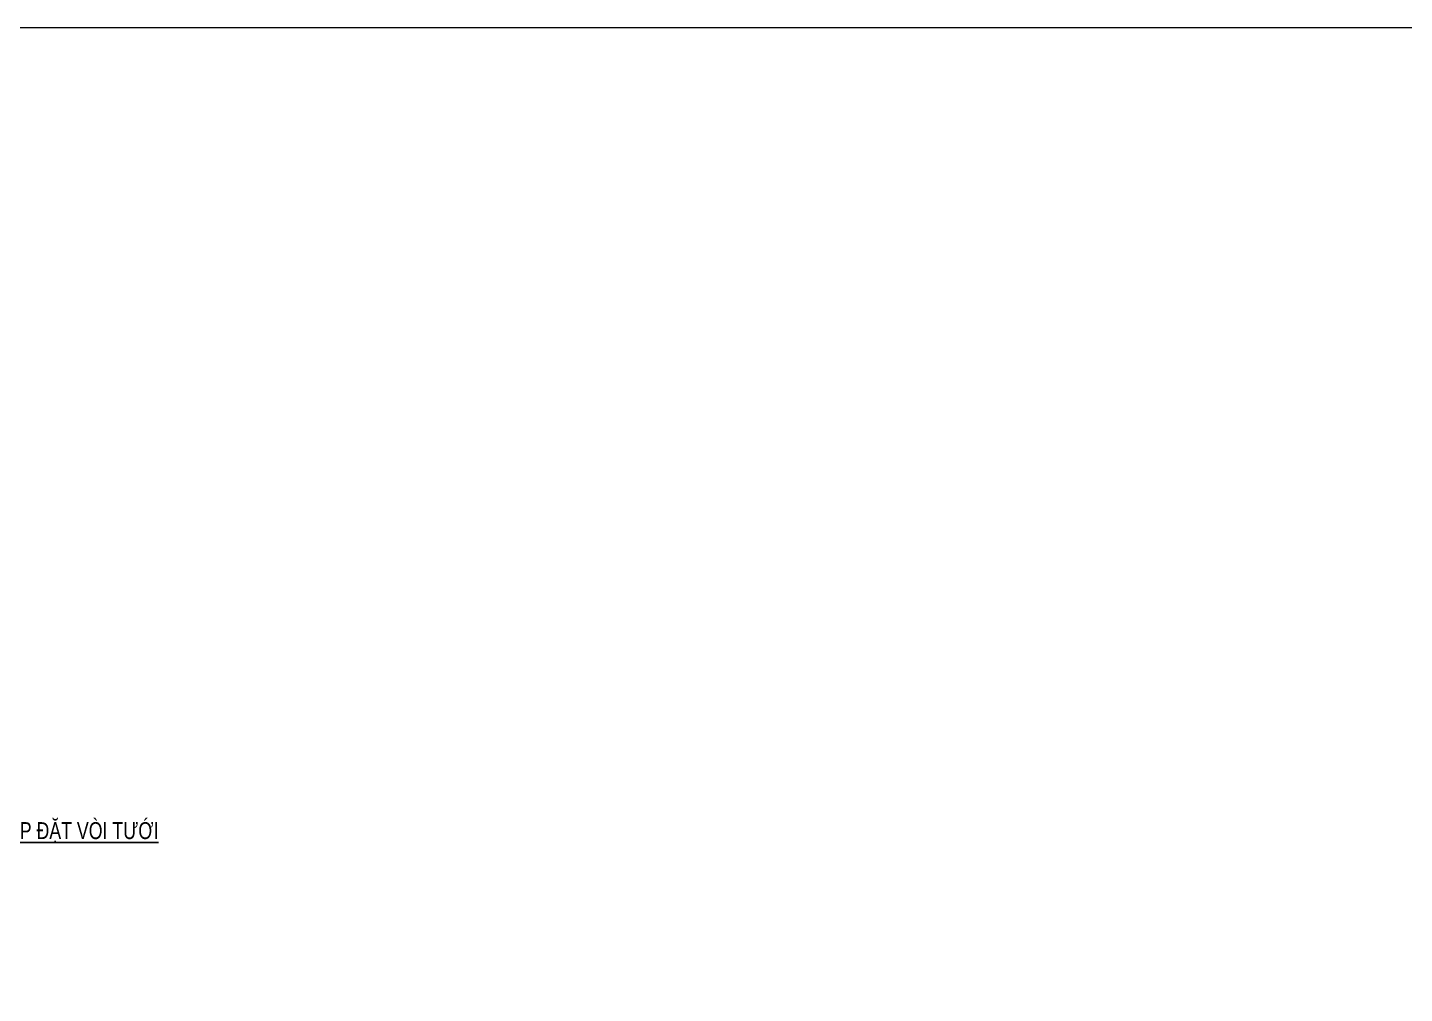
# Model space of a CAD drawing. Header units: millimetres. Extents: x -294625 to 2136527, y -251383 to 128331.
# Drawn here: x 1540967 to 1547069, y -125147 to -120864 of the extents above; entities that cross this region are included whole.
import ezdxf

# ---------------------------------------------------------------- set-up
doc = ezdxf.new("R2010")
doc.units = ezdxf.units.MM
doc.layers.get('Defpoints').update_dxf_attribs({"lineweight": 0})
doc.layers.add('S14_Annotation', color=3, linetype='Continuous')
doc.styles.add('TEXT_ARIAL', font='arial.ttf', dxfattribs={"width": 0.75})

msp = doc.modelspace()

# ---------------------------------------------------------------- linework, layer by layer
at = {"layer": 'Defpoints'}
msp.add_lwpolyline([(1525138.09814403, -120863.9560860363), (1556293.855389042, -120863.9560860363), (1556293.855389042, -137995.6431799829), (1525138.09814403, -137995.6431799829)], close=True, dxfattribs=at)

# ---------------------------------------------------------------- texts
at = {"layer": 'S14_Annotation', "color": 4, "style": 'TEXT_ARIAL', "width": 0.75}
msp.add_text('%%UCHI TIẾT LẮP ĐẶT VÒI TƯỚI', height=75, dxfattribs=at).set_placement((1540487.666909799, -124462.2552802042, 0.6970475359375156))

doc.saveas('drawing.dxf')
